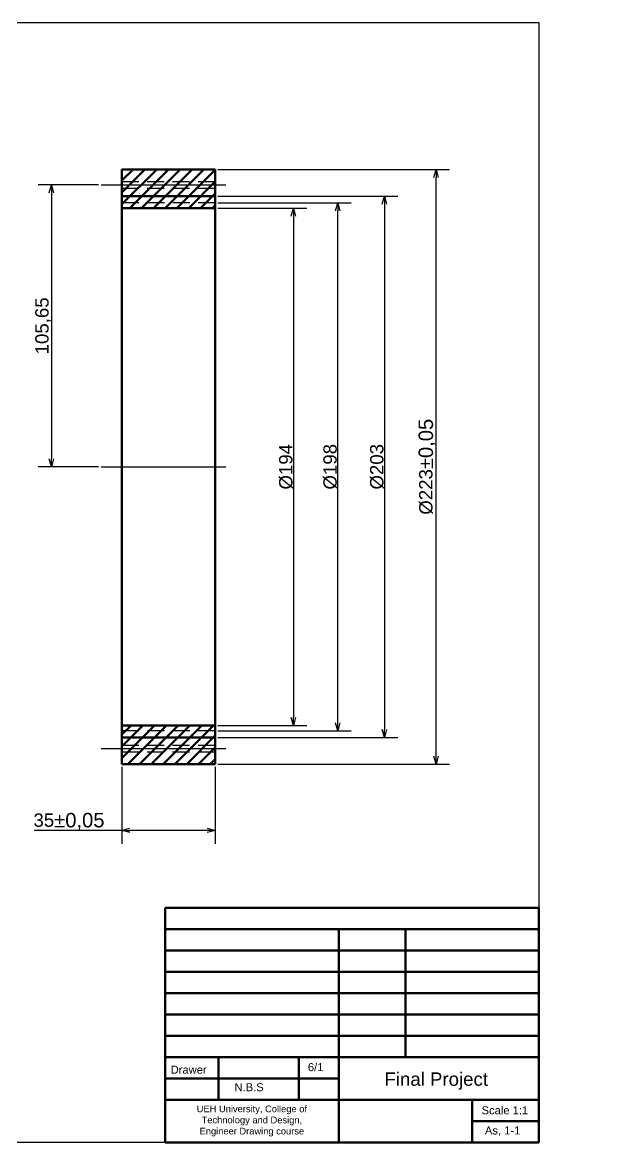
# Model space of a CAD drawing. Header units: inches. Extents: x 632 to 5727, y -9589 to -3994.
# Drawn here: x 1928.5 to 2147.1, y -5700 to -5280 of the extents above; entities that cross this region are included whole.
import ezdxf

# ---------------------------------------------------------------- set-up
doc = ezdxf.new("R2010")
doc.units = ezdxf.units.IN
doc.header["$MEASUREMENT"] = 0
doc.linetypes.add('CENTER2', pattern=[1.125, 0.75, -0.125, 0.125, -0.125])
doc.linetypes.add('DASHED2', pattern=[9.525, 6.35, -3.175])
for name, color, linetype, lineweight, plot in [('center line', 5, 'CENTER2', 25, False), ('Dimension line', 3, 'Continuous', 25, False), ('hidden line', 10, 'DASHED2', 25, False), ('visible line', 7, 'Continuous', 50, False)]:
    doc.layers.add(name, color=color, linetype=linetype, lineweight=lineweight, plot=plot)
doc.styles.get("Standard").update_dxf_attribs({"font": 'arial.ttf'})
doc.dimstyles.new('ISO A3', dxfattribs={"dimtxt": 5, "dimasz": 3, "dimexe": 5, "dimexo": 1, "dimgap": 0.09, "dimtad": 1, "dimtoh": 1, "dimdec": 0, "dimzin": 0, "dimdsep": 46, "dimtxsty": 'Standard', "dimblk": 'OPEN30', "dimcen": 0.09, "dimclrd": 256, "dimclre": 256, "dimadec": 0, "dimazin": 0, "dimtfac": 1, "dimtdec": 0, "dimtofl": 0, "dimtmove": 0, "dimatfit": 3, "dimldrblk": 'OPEN30', "dimfxl": 1, "dimtolj": 1, "dimtzin": 0, "dimarcsym": 0})

# ---------------------------------------------------------------- blocks, each defined once
blk = doc.blocks.new('_Open30')
at = {"color": 0, "linetype": 'ByBlock', "lineweight": -2}
for p, q in [((-1, 0.27), (0, 0)), ((0, 0), (-1, -0.27)), ((0, 0), (-1, 0))]:
    blk.add_line(p, q, dxfattribs=at)
blk = doc.blocks.new('*D88')
at = {"layer": 'Defpoints', "color": 0, "transparency": 16777216}
for p in [(1957.95, -5340.9), (1939.36, -5446.55), (1957.95, -5446.55)]:
    blk.add_point(p, dxfattribs=at)
at = {"layer": 'Dimension line', "lineweight": -2, "transparency": 16777216}
for p, q in [((1956.95, -5340.9), (1934.36, -5340.9)), ((1939.36, -5343.9), (1939.36, -5443.55)), ((1956.95, -5446.55), (1934.36, -5446.55))]:
    blk.add_line(p, q, dxfattribs=at)
at = {"layer": 'Dimension line', "lineweight": -2, "transparency": 16777216, "xscale": 3, "yscale": 3, "zscale": 3}
for p, rotation in [((1939.36, -5340.9), 90), ((1939.36, -5446.55), 270)]:
    blk.add_blockref('_Open30', p, dxfattribs=dict(at, rotation=rotation))
at = {"layer": 'Dimension line', "color": 0, "transparency": 16777216, "insert": (1936.26, -5393.73), "char_height": 5, "attachment_point": 5, "rotation": 90}
blk.add_mtext('\\A1;105,65', dxfattribs=at)
blk = doc.blocks.new('*D89')
at = {"layer": 'Defpoints', "color": 0, "transparency": 16777216}
for p in [(1965.76, -5558.05), (2000.76, -5558.05), (2000.76, -5582.9)]:
    blk.add_point(p, dxfattribs=at)
at = {"layer": 'Dimension line', "lineweight": -2, "transparency": 16777216}
for p, q in [((1965.76, -5559.05), (1965.76, -5587.9)), ((2000.76, -5559.05), (2000.76, -5587.9)), ((1965.76, -5582.9), (1932.83, -5582.9)), ((1997.76, -5582.9), (1968.76, -5582.9))]:
    blk.add_line(p, q, dxfattribs=at)
at = {"layer": 'Dimension line', "lineweight": -2, "transparency": 16777216, "xscale": 3, "yscale": 3, "zscale": 3, "rotation": 180}
blk.add_blockref('_Open30', (1965.76, -5582.9), dxfattribs=at)
at = {"layer": 'Dimension line', "lineweight": -2, "transparency": 16777216, "xscale": 3, "yscale": 3, "zscale": 3}
blk.add_blockref('_Open30', (2000.76, -5582.9), dxfattribs=at)
at = {"layer": 'Dimension line', "color": 0, "transparency": 16777216, "insert": (1945.94, -5579.55), "char_height": 5, "attachment_point": 5}
blk.add_mtext('\\A1;35{\\H1.08333x;±0,05}', dxfattribs=at)
blk = doc.blocks.new('*D90')
at = {"layer": 'Defpoints', "color": 0, "transparency": 16777216}
for p in [(2000.76, -5349.55), (2000.76, -5543.55), (2030.09, -5543.55)]:
    blk.add_point(p, dxfattribs=at)
at = {"layer": 'Dimension line', "lineweight": -2, "transparency": 16777216}
for p, q in [((2001.76, -5349.55), (2035.09, -5349.55)), ((2030.09, -5352.55), (2030.09, -5540.55)), ((2001.76, -5543.55), (2035.09, -5543.55))]:
    blk.add_line(p, q, dxfattribs=at)
at = {"layer": 'Dimension line', "lineweight": -2, "transparency": 16777216, "xscale": 3, "yscale": 3, "zscale": 3}
for p, rotation in [((2030.09, -5349.55), 90), ((2030.09, -5543.55), 270)]:
    blk.add_blockref('_Open30', p, dxfattribs=dict(at, rotation=rotation))
at = {"layer": 'Dimension line', "color": 0, "transparency": 16777216, "insert": (2027.3, -5446.55), "char_height": 5, "attachment_point": 5, "rotation": 90}
blk.add_mtext('\\A1;%%C194', dxfattribs=at)
blk = doc.blocks.new('*D91')
at = {"layer": 'Defpoints', "color": 0, "transparency": 16777216}
for p in [(2000.76, -5347.55), (2046.67, -5347.55), (2000.76, -5545.55)]:
    blk.add_point(p, dxfattribs=at)
at = {"layer": 'Dimension line', "lineweight": -2, "transparency": 16777216}
for p, q in [((2001.76, -5347.55), (2051.67, -5347.55)), ((2046.67, -5542.55), (2046.67, -5350.55)), ((2001.76, -5545.55), (2051.67, -5545.55))]:
    blk.add_line(p, q, dxfattribs=at)
at = {"layer": 'Dimension line', "lineweight": -2, "transparency": 16777216, "xscale": 3, "yscale": 3, "zscale": 3}
for p, rotation in [((2046.67, -5347.55), 90), ((2046.67, -5545.55), 270)]:
    blk.add_blockref('_Open30', p, dxfattribs=dict(at, rotation=rotation))
at = {"layer": 'Dimension line', "color": 0, "transparency": 16777216, "insert": (2043.89, -5446.55), "char_height": 5, "attachment_point": 5, "rotation": 90}
blk.add_mtext('\\A1;%%C198', dxfattribs=at)
blk = doc.blocks.new('*D92')
at = {"layer": 'Defpoints', "color": 0, "transparency": 16777216}
for p in [(2000.76, -5345.05), (2000.76, -5548.05), (2064.19, -5548.05)]:
    blk.add_point(p, dxfattribs=at)
at = {"layer": 'Dimension line', "lineweight": -2, "transparency": 16777216}
for p, q in [((2001.76, -5345.05), (2069.19, -5345.05)), ((2064.19, -5348.05), (2064.19, -5545.05)), ((2001.76, -5548.05), (2069.19, -5548.05))]:
    blk.add_line(p, q, dxfattribs=at)
at = {"layer": 'Dimension line', "lineweight": -2, "transparency": 16777216, "xscale": 3, "yscale": 3, "zscale": 3}
for p, rotation in [((2064.19, -5345.05), 90), ((2064.19, -5548.05), 270)]:
    blk.add_blockref('_Open30', p, dxfattribs=dict(at, rotation=rotation))
at = {"layer": 'Dimension line', "color": 0, "transparency": 16777216, "insert": (2061.41, -5446.55), "char_height": 5, "attachment_point": 5, "rotation": 90}
blk.add_mtext('\\A1;%%C203', dxfattribs=at)
blk = doc.blocks.new('*D93')
at = {"layer": 'Defpoints', "color": 0, "transparency": 16777216}
for p in [(2000.76, -5335.05), (2083.56, -5335.05), (2000.76, -5558.05)]:
    blk.add_point(p, dxfattribs=at)
at = {"layer": 'Dimension line', "lineweight": -2, "transparency": 16777216}
for p, q in [((2001.76, -5335.05), (2088.56, -5335.05)), ((2083.56, -5555.05), (2083.56, -5338.05)), ((2001.76, -5558.05), (2088.56, -5558.05))]:
    blk.add_line(p, q, dxfattribs=at)
at = {"layer": 'Dimension line', "lineweight": -2, "transparency": 16777216, "xscale": 3, "yscale": 3, "zscale": 3}
for p, rotation in [((2083.56, -5335.05), 90), ((2083.56, -5558.05), 270)]:
    blk.add_blockref('_Open30', p, dxfattribs=dict(at, rotation=rotation))
at = {"layer": 'Dimension line', "color": 0, "transparency": 16777216, "insert": (2080.21, -5446.55), "char_height": 5, "attachment_point": 5, "rotation": 90}
blk.add_mtext('\\A1;%%C223{\\H1.08333x;±0,05}', dxfattribs=at)

msp = doc.modelspace()

# ---------------------------------------------------------------- hatches: boundary and pattern name
at = {"layer": 'visible line'}
h = msp.add_hatch(dxfattribs=at)
h.set_pattern_fill('ANSI31', color=0, scale=25)
h.set_pattern_definition([(45, (1829.3248, -6819.22), (-2.209709, 2.209709), [])])
h.paths.add_polyline_path([(2000.75819, -5553.45008), (1965.75819, -5553.45008), (1965.75819, -5558.05008), (2000.75819, -5558.05008)])
h.paths.add_polyline_path([(2000.75819, -5552.20008), (1965.75819, -5552.20008), (1965.75819, -5553.45008), (2000.75819, -5553.45008)])
h.paths.add_polyline_path([(2000.75819, -5550.95008), (1965.75819, -5550.95008), (1965.75819, -5552.20008), (2000.75819, -5552.20008)])
h.paths.add_polyline_path([(2000.75819, -5548.05008), (1965.75819, -5548.05008), (1965.75819, -5550.95008), (2000.75819, -5550.95008)])
h.paths.add_polyline_path([(2000.75819, -5545.55008), (1965.75819, -5545.55008), (1965.75819, -5548.05008), (2000.75819, -5548.05008)])
h.paths.add_polyline_path([(2000.75819, -5543.55008), (1965.75819, -5543.55008), (1965.75819, -5545.55008), (2000.75819, -5545.55008)])
h.paths.add_polyline_path([(2000.75819, -5335.05008), (1965.75819, -5335.05008), (1965.75819, -5339.65008), (2000.75819, -5339.65008)])
h.paths.add_polyline_path([(2000.75819, -5339.65008), (1965.75819, -5339.65008), (1965.75819, -5340.90008), (2000.75819, -5340.90008)])
h.paths.add_polyline_path([(2000.75819, -5340.90008), (1965.75819, -5340.90008), (1965.75819, -5342.15008), (2000.75819, -5342.15008)])
h.paths.add_polyline_path([(2000.75819, -5342.15008), (1965.75819, -5342.15008), (1965.75819, -5345.05008), (2000.75819, -5345.05008)])
h.paths.add_polyline_path([(2000.75819, -5345.05008), (1965.75819, -5345.05008), (1965.75819, -5347.55008), (2000.75819, -5347.55008)])
h.paths.add_polyline_path([(2000.75819, -5347.55008), (1965.75819, -5347.55008), (1965.75819, -5349.55008), (2000.75819, -5349.55008)])

# ---------------------------------------------------------------- linework, layer by layer
msp.add_lwpolyline([(2122.05285, -5699.95073), (1527.05285, -5699.95073), (1527.05285, -5279.95073), (2122.05285, -5279.95073), (2122.05285, -5699.95073)])
at = {"layer": 'center line'}
for p, q in [((1957.94841, -5340.90008, 952.18238), (2004.71268, -5340.90008, 952.18238)), ((1957.94841, -5446.55008, 952.18238), (2004.71268, -5446.55008, 952.18238)), ((1957.94841, -5552.20008, 952.18238), (2004.71268, -5552.20008, 952.18238))]:
    msp.add_line(p, q, dxfattribs=at)
at = {"layer": 'hidden line'}
for p, q in [((1965.75819, -5339.65008, 952.18238), (2000.75819, -5339.65008, 952.18238)), ((1965.75819, -5342.15008, 952.18238), (2000.75819, -5342.15008, 952.18238)), ((2000.75819, -5347.55008, 952.18238), (1965.75819, -5347.55008, 952.18238)), ((2000.75819, -5545.55008, 952.18238), (1965.75819, -5545.55008, 952.18238)), ((1965.75819, -5550.95008, 952.18238), (2000.75819, -5550.95008, 952.18238)), ((1965.75819, -5553.45008, 952.18238), (2000.75819, -5553.45008, 952.18238))]:
    msp.add_line(p, q, dxfattribs=at)
at = {"layer": 'visible line'}
for p, q in [((1965.75819, -5335.05008, 952.18238), (1965.75819, -5558.05008, 952.18238)), ((2000.75819, -5335.05008, 952.18238), (1965.75819, -5335.05008, 952.18238)), ((2000.75819, -5558.05008, 952.18238), (2000.75819, -5335.05008, 952.18238)), ((2000.75819, -5345.05008, 952.18238), (1965.75819, -5345.05008, 952.18238)), ((2000.75819, -5345.05008, 952.18238), (2000.75819, -5548.05008, 952.18238)), ((2000.75819, -5349.55008, 952.18238), (1965.75819, -5349.55008, 952.18238)), ((2000.75819, -5347.55008, 952.18238), (2000.75819, -5545.55008, 952.18238)), ((2000.75819, -5349.55008, 952.18238), (2000.75819, -5543.55008, 952.18238)), ((2000.75819, -5543.55008, 952.18238), (1965.75819, -5543.55008, 952.18238)), ((2000.75819, -5548.05008, 952.18238), (1965.75819, -5548.05008, 952.18238)), ((1965.75819, -5558.05008, 952.18238), (2000.75819, -5558.05008, 952.18238)), ((1982.05285, -5611.95073), (1982.05285, -5667.95073)), ((1982.05285, -5611.95073), (2122.05285, -5611.95073)), ((2122.05285, -5611.95073), (2122.05285, -5667.95073)), ((1982.05285, -5619.95073), (2122.05285, -5619.95073)), ((2047.05285, -5619.95073), (2047.05285, -5667.95073)), ((2072.05285, -5619.95073), (2072.05285, -5667.95073)), ((1982.05285, -5627.95073), (2122.05285, -5627.95073)), ((1982.05285, -5635.95073), (2122.05285, -5635.95073)), ((1982.05285, -5643.95073), (2122.05285, -5643.95073)), ((1982.05285, -5651.95073), (2122.05285, -5651.95073)), ((1982.05285, -5659.95073), (2122.05285, -5659.95073)), ((1982.05285, -5667.95073), (2122.05285, -5667.95073)), ((1982.05285, -5667.95073), (2122.05285, -5667.95073))]:
    msp.add_line(p, q, dxfattribs=at)
at = {"layer": 'visible line', "lineweight": 50}
for p, q in [((2122.05285, -5667.95073), (1982.05285, -5667.95073)), ((1982.05285, -5667.95073), (1982.05285, -5699.95073)), ((2032.05285, -5667.95073), (2002.05285, -5667.95073)), ((2032.05285, -5667.95073), (2002.05285, -5667.95073)), ((2002.05285, -5667.95073), (2002.05285, -5683.95073)), ((2047.05285, -5667.95073), (2032.05285, -5667.95073)), ((2047.05285, -5667.95073), (2032.05285, -5667.95073)), ((2032.05285, -5667.95073), (2032.05285, -5683.95073)), ((2047.05285, -5699.95073), (2047.05285, -5667.95073)), ((2122.05285, -5699.95073), (2122.05285, -5667.95073)), ((2047.05285, -5675.95073), (1982.05285, -5675.95073)), ((2002.05285, -5675.95073), (2047.05285, -5675.95073)), ((2002.05285, -5683.95073), (1982.05285, -5683.95073)), ((1982.05285, -5683.95073), (2047.05285, -5683.95073)), ((2047.05285, -5683.95073), (2122.05285, -5683.95073)), ((2122.05285, -5683.95073), (2097.05285, -5683.95073)), ((2097.05285, -5683.95073), (2097.05285, -5699.95073)), ((2097.05285, -5691.95073), (2122.05285, -5691.95073)), ((1982.05285, -5699.95073), (2122.05285, -5699.95073)), ((1982.05285, -5699.95073), (2047.05285, -5699.95073))]:
    msp.add_line(p, q, dxfattribs=at)

# ---------------------------------------------------------------- texts
at = {"layer": 'Dimension line', "insert": (1984.04839, -5671.11662), "char_height": 3, "attachment_point": 1}
msp.add_mtext_dynamic_manual_height_columns('{\\C0;Drawer}', width=33.9958744, gutter_width=25, heights=[2.28621], dxfattribs=at)
at = {"layer": 'visible line', "attachment_point": 1}
for s, width, heights, insert, char_height in [('6/1', 33.9958744, [2.28621], (2035.49571, -5670.15604), 3), ('Final Project', 49.9491703, [0], (2064.19928, -5673.6541), 5), ('N.B.S', 33.9958744, [2.28621], (2007.99553, -5677.69185), 3), ('\\pxqc;UEH University, College of Technology and Design, \\PEngineer Drawing course ', 58.9083844, [19.15756], (1985.04583, -5686.05414), 2.5), ('Scale 1:1', 33.9958744, [2.28621], (2100.62058, -5686.3412), 3), ('As, 1-1', 33.9958744, [2.28621], (2101.85244, -5693.91135), 3)]:
    msp.add_mtext_dynamic_manual_height_columns(s, width=width, gutter_width=25, heights=heights, dxfattribs=dict(at, insert=insert, char_height=char_height))

# ---------------------------------------------------------------- dimensions: what is measured, and where the dimension line sits
at = {"layer": 'Dimension line'}
for base, p1, p2, text, picture, middle in [((2083.55955, -5335.05008, 952.18238), (2000.75819, -5558.05008, 952.18238), (2000.75819, -5335.05008, 952.18238), '%%C223{\\H1.08333x;±0,05}', '*D93', (2080.21438, -5446.55008, 952.18238)), ((1939.35532, -5446.55008, 952.18238), (1957.94841, -5340.90008, 952.18238), (1957.94841, -5446.55008, 952.18238), '105,65', '*D88', (1936.26054, -5393.72508, 952.18238)), ((2064.19157, -5548.05008, 952.18238), (2000.75819, -5345.05008, 952.18238), (2000.75819, -5548.05008, 952.18238), '%%C<>', '*D92', (2061.40887, -5446.55008, 952.18238)), ((2046.66993, -5347.55008, 952.18238), (2000.75819, -5545.55008, 952.18238), (2000.75819, -5347.55008, 952.18238), '%%C198', '*D91', (2043.88723, -5446.55008, 952.18238)), ((2030.08502, -5543.55008, 952.18238), (2000.75819, -5349.55008, 952.18238), (2000.75819, -5543.55008, 952.18238), '%%C<>', '*D90', (2027.30232, -5446.55008, 952.18238))]:
    dim = msp.add_linear_dim(base=base, p1=p1, p2=p2, angle=90, text=text, dimstyle='ISO A3', dxfattribs=at)
    dim.commit()
    dim.dimension.update_dxf_attribs({"geometry": picture, "text_midpoint": middle})
dim = msp.add_linear_dim(base=(2000.75819, -5582.89801, 952.18238), p1=(1965.75819, -5558.05008, 952.18238), p2=(2000.75819, -5558.05008, 952.18238), text='<>{\\H1.08333x;±0,05}', dimstyle='ISO A3', dxfattribs=at)
dim.commit()
dim.dimension.update_dxf_attribs({"geometry": '*D89', "text_midpoint": (1945.94336, -5582.89801, 952.18238), "dimtype": 160})

doc.saveas('drawing.dxf')
